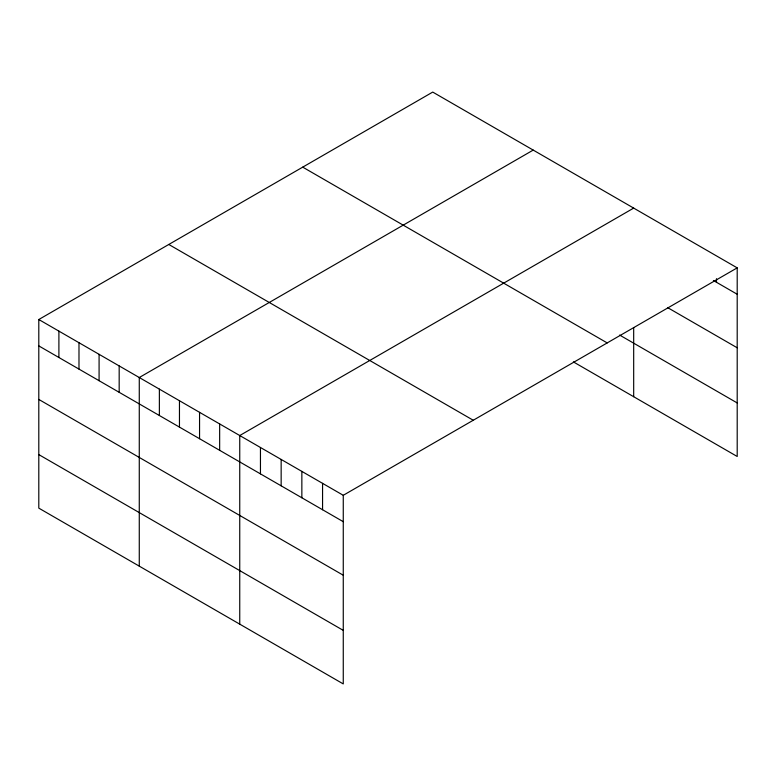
<?xml version="1.0" encoding="UTF-8"?>
<svg xmlns="http://www.w3.org/2000/svg" width="776" height="776" viewBox="0 0 776 776"><rect width="100%" height="100%" fill="white"/><g stroke="black" fill="none" stroke-linecap="round" stroke-linejoin="round"><path stroke-width="1.16" d="M737.2 267.865L343.264 495.301L343.264 683.918L38.8 508.135L38.8 319.518L432.736 92.082L737.2 267.865L737.2 456.482L573.396 361.907M533.209 150.088L139.273 377.524L139.273 566.14M633.682 208.104L239.745 435.54L239.745 624.147M713.387 280.495L737.2 294.25M667.845 307.742L737.2 347.784M619.617 335.057L737.2 402.938M302.737 167.141L607.201 342.924M168.799 244.469L473.263 420.252M38.8 319.518L343.264 495.301M38.8 345.902L343.264 521.685M38.8 399.436L343.264 575.22M38.8 454.6L343.264 630.374M716.5 278.691L716.5 282.289M633.682 327.588L633.682 396.711M322.564 483.351L322.564 509.725M301.854 471.391L301.854 497.775M281.155 459.44L281.155 485.825M260.455 447.49L260.455 473.864M219.656 423.938L219.656 450.313M199.558 412.337L199.558 438.712M179.46 400.736L179.46 427.11M159.371 389.125L159.371 415.509M119.174 365.923L119.174 392.307M99.085 354.322L99.085 380.706M78.987 342.72L78.987 369.104M58.898 331.119L58.898 357.503"/></g></svg>
